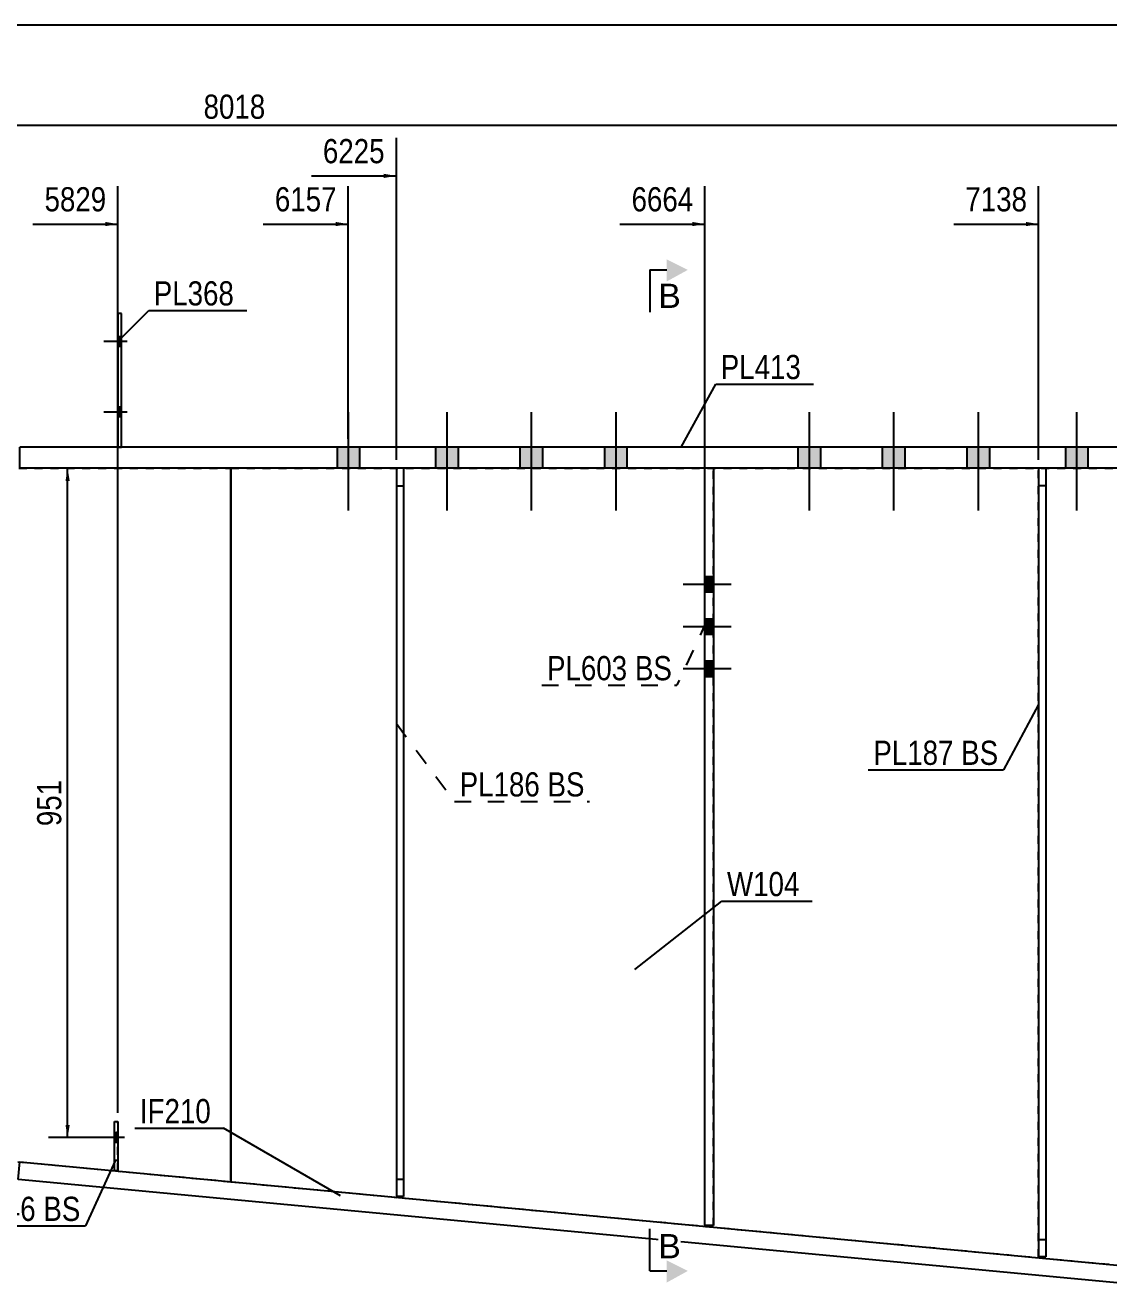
# Model space of a CAD drawing. Header units: millimetres. Extents: x -275 to 137, y -158 to 129.
# Drawn here: x -109.1 to 19.1, y -20.4 to 129.4 of the extents above; entities that cross this region are included whole.
import ezdxf

# ---------------------------------------------------------------- set-up
doc = ezdxf.new("R2010")
doc.units = ezdxf.units.MM
doc.linetypes.add('DXK_LINE_DOT1', pattern=[1.8814, 0.9407, -0.9407])
doc.linetypes.add('DXK_LINE_DOT2', pattern=[3.9198, 1.9599, -1.9599])
doc.styles.add('Arial', font='ARIAL.TTF', dxfattribs={"height": 0.2})
doc.styles.add('Arial Narrow', font='ARIALN.TTF', dxfattribs={"height": 0.2})

# ---------------------------------------------------------------- blocks, each defined once
blk = doc.blocks.new('Unknown-622979495-1210')
at = {"color": 5, "linetype": 'Continuous'}
blk.add_line((137.44, 129.41), (-272.56, 129.41), dxfattribs=at)
blk = doc.blocks.new('Part-622979495-1794 - 1515')
at = {"color": 2, "linetype": 'Continuous'}
for p, q in [((-109.99, -7.22), (-109.8, -5.15)), ((-109.8, -5.15), (80.43, -23.04)), ((80.23, -25.12), (-109.99, -7.22)), ((80.43, -23.04), (80.23, -25.12))]:
    blk.add_line(p, q, dxfattribs=at)
blk = doc.blocks.new('Part-622979495-1772 - 1515')
at = {"color": 7, "linetype": 'DXK_LINE_DOT1'}
for p, q in [((-249.58, 76.96), (-226.83, 76.96)), ((-249.58, 39.46), (-249.58, 76.96)), ((-226.73, 76.96), (-179.57, 76.96)), ((-179.47, 76.96), (-132.59, 76.96)), ((-132.49, 76.96), (-84.8, 76.96)), ((-249.33, 39.43), (-226.83, 37.32)), ((-226.73, 18.71), (-179.57, 14.27)), ((-179.47, 7.32), (-132.59, 2.91)), ((-132.49, -3.01), (-84.8, -7.5))]:
    blk.add_line(p, q, dxfattribs=at)
at = {"color": 2, "linetype": 'Continuous'}
for p, q in [((-84.8, -7.5), (-84.8, 76.96)), ((-249.33, 39.43), (-249.58, 39.46))]:
    blk.add_line(p, q, dxfattribs=at)
blk = doc.blocks.new('Part-622979495-1984 - 1515')
at = {"color": 7, "linetype": 'DXK_LINE_DOT1'}
for p, q in [((-98.59, -6.2), (-98.59, -0.36)), ((-98.59, -0.36), (-98.17, -0.36)), ((-98.17, -6.2), (-98.17, -0.36)), ((-98.59, -4.95), (-98.17, -4.95)), ((-98.17, -6.2), (-98.59, -6.2))]:
    blk.add_line(p, q, dxfattribs=at)
blk = doc.blocks.new('Bolt-622979495-1690 - 1515')
at = {"linetype": 'Continuous'}
for points in [[(-97.76, 91.37), (-97.76, 92.54), (-98.17, 92.54), (-98.17, 91.37)], [(-97.76, 91.37), (-97.76, 92.54), (-98.17, 92.54), (-98.17, 91.37)], [(-97.76, 83.04), (-97.76, 84.21), (-98.17, 84.21), (-98.17, 83.04)], [(-97.76, 83.04), (-97.76, 84.21), (-98.17, 84.21), (-98.17, 83.04)]]:
    blk.add_hatch(color=3, dxfattribs=at).paths.add_polyline_path(points)
at = {"color": 3, "linetype": 'Continuous'}
for p, q in [((-97.09, 91.96), (-99.84, 91.96)), ((-97.09, 91.96), (-99.84, 91.96)), ((-97.76, 92.54), (-98.17, 92.54)), ((-97.76, 92.54), (-98.17, 92.54)), ((-97.76, 91.37), (-98.17, 91.37)), ((-97.76, 91.37), (-98.17, 91.37)), ((-97.76, 84.21), (-98.17, 84.21)), ((-97.76, 84.21), (-98.17, 84.21)), ((-97.09, 83.62), (-99.84, 83.62)), ((-97.09, 83.62), (-99.84, 83.62)), ((-97.76, 83.04), (-98.17, 83.04)), ((-97.76, 83.04), (-98.17, 83.04))]:
    blk.add_line(p, q, dxfattribs=at)
blk = doc.blocks.new('Part-622979495-1735 - 1515')
at = {"color": 2, "linetype": 'Continuous'}
for p, q in [((80.43, 79.46), (-109.8, 79.46)), ((-109.8, 76.96), (-109.8, 79.46)), ((80.43, 76.96), (-109.8, 76.96))]:
    blk.add_line(p, q, dxfattribs=at)
at = {"color": 7, "linetype": 'DXK_LINE_DOT1'}
blk.add_line((80.43, 76.96), (80.43, 79.46), dxfattribs=at)
blk = doc.blocks.new('Part-622979495-1745 - 1515')
at = {"color": 2, "linetype": 'Continuous'}
for p, q in [((-97.76, 95.29), (-98.17, 95.29)), ((-98.17, 95.29), (-98.17, 79.46)), ((-97.76, 79.46), (-97.76, 95.29))]:
    blk.add_line(p, q, dxfattribs=at)
at = {"color": 7, "linetype": 'DXK_LINE_DOT1'}
blk.add_line((-98.17, 79.46), (-97.76, 79.46), dxfattribs=at)
blk = doc.blocks.new('Bolt-622979495-1817 - 1515')
at = {"linetype": 'Continuous'}
blk.add_hatch(color=3, dxfattribs=at).paths.add_polyline_path([(-98.17, -2.86), (-98.17, -1.7), (-98.59, -1.7), (-98.59, -2.86)])
at = {"color": 3, "linetype": 'Continuous'}
for p, q in [((-97.38, -2.28), (-100.13, -2.28)), ((-98.17, -1.7), (-98.59, -1.7)), ((-98.17, -2.86), (-98.59, -2.86))]:
    blk.add_line(p, q, dxfattribs=at)
blk = doc.blocks.new('Bolt-622979495-1821 - 1515')
at = {"linetype": 'Continuous'}
for points in [[(-69.57, 79.46), (-72.23, 79.46), (-72.23, 76.96), (-69.57, 76.96)], [(-69.57, 79.46), (-72.23, 79.46), (-72.23, 76.96), (-69.57, 76.96)], [(-69.57, 79.46), (-72.23, 79.46), (-72.23, 76.96), (-69.57, 76.96)], [(-69.57, 79.46), (-72.23, 79.46), (-72.23, 76.96), (-69.57, 76.96)], [(-57.9, 79.46), (-60.57, 79.46), (-60.57, 76.96), (-57.9, 76.96)], [(-57.9, 79.46), (-60.57, 79.46), (-60.57, 76.96), (-57.9, 76.96)], [(-57.9, 79.46), (-60.57, 79.46), (-60.57, 76.96), (-57.9, 76.96)], [(-57.9, 79.46), (-60.57, 79.46), (-60.57, 76.96), (-57.9, 76.96)], [(-47.9, 79.46), (-50.57, 79.46), (-50.57, 76.96), (-47.9, 76.96)], [(-47.9, 79.46), (-50.57, 79.46), (-50.57, 76.96), (-47.9, 76.96)], [(-47.9, 79.46), (-50.57, 79.46), (-50.57, 76.96), (-47.9, 76.96)], [(-47.9, 79.46), (-50.57, 79.46), (-50.57, 76.96), (-47.9, 76.96)], [(-37.9, 79.46), (-40.57, 79.46), (-40.57, 76.96), (-37.9, 76.96)], [(-37.9, 79.46), (-40.57, 79.46), (-40.57, 76.96), (-37.9, 76.96)], [(-37.9, 79.46), (-40.57, 79.46), (-40.57, 76.96), (-37.9, 76.96)], [(-37.9, 79.46), (-40.57, 79.46), (-40.57, 76.96), (-37.9, 76.96)], [(-15, 79.46), (-17.67, 79.46), (-17.67, 76.96), (-15, 76.96)], [(-15, 79.46), (-17.67, 79.46), (-17.67, 76.96), (-15, 76.96)], [(-15, 79.46), (-17.67, 79.46), (-17.67, 76.96), (-15, 76.96)], [(-15, 79.46), (-17.67, 79.46), (-17.67, 76.96), (-15, 76.96)], [(-5, 79.46), (-7.67, 79.46), (-7.67, 76.96), (-5, 76.96)], [(-5, 79.46), (-7.67, 79.46), (-7.67, 76.96), (-5, 76.96)], [(-5, 79.46), (-7.67, 79.46), (-7.67, 76.96), (-5, 76.96)], [(-5, 79.46), (-7.67, 79.46), (-7.67, 76.96), (-5, 76.96)], [(5, 79.46), (2.33, 79.46), (2.33, 76.96), (5, 76.96)], [(5, 79.46), (2.33, 79.46), (2.33, 76.96), (5, 76.96)], [(5, 79.46), (2.33, 79.46), (2.33, 76.96), (5, 76.96)], [(5, 79.46), (2.33, 79.46), (2.33, 76.96), (5, 76.96)], [(16.67, 79.46), (14, 79.46), (14, 76.96), (16.67, 76.96)], [(16.67, 79.46), (14, 79.46), (14, 76.96), (16.67, 76.96)], [(16.67, 79.46), (14, 79.46), (14, 76.96), (16.67, 76.96)], [(16.67, 79.46), (14, 79.46), (14, 76.96), (16.67, 76.96)]]:
    blk.add_hatch(color=3, dxfattribs=at).paths.add_polyline_path(points)
at = {"color": 3, "linetype": 'Continuous'}
for p, q in [((-70.9, 83.6), (-70.9, 71.96)), ((-70.9, 83.6), (-70.9, 71.96)), ((-70.9, 83.6), (-70.9, 71.96)), ((-70.9, 83.6), (-70.9, 71.96)), ((-59.23, 83.6), (-59.23, 71.96)), ((-59.23, 83.6), (-59.23, 71.96)), ((-59.23, 83.6), (-59.23, 71.96)), ((-59.23, 83.6), (-59.23, 71.96)), ((-49.23, 83.6), (-49.23, 71.96)), ((-49.23, 83.6), (-49.23, 71.96)), ((-49.23, 83.6), (-49.23, 71.96)), ((-49.23, 83.6), (-49.23, 71.96)), ((-39.23, 83.6), (-39.23, 71.96)), ((-39.23, 83.6), (-39.23, 71.96)), ((-39.23, 83.6), (-39.23, 71.96)), ((-39.23, 83.6), (-39.23, 71.96)), ((-16.33, 83.6), (-16.33, 71.96)), ((-16.33, 83.6), (-16.33, 71.96)), ((-16.33, 83.6), (-16.33, 71.96)), ((-16.33, 83.6), (-16.33, 71.96)), ((-6.33, 83.6), (-6.33, 71.96)), ((-6.33, 83.6), (-6.33, 71.96)), ((-6.33, 83.6), (-6.33, 71.96)), ((-6.33, 83.6), (-6.33, 71.96)), ((3.67, 83.6), (3.67, 71.96)), ((3.67, 83.6), (3.67, 71.96)), ((3.67, 83.6), (3.67, 71.96)), ((3.67, 83.6), (3.67, 71.96)), ((15.33, 83.6), (15.33, 71.96)), ((15.33, 83.6), (15.33, 71.96)), ((15.33, 83.6), (15.33, 71.96)), ((15.33, 83.6), (15.33, 71.96)), ((-72.23, 79.46), (-72.23, 76.96)), ((-72.23, 79.46), (-72.23, 76.96)), ((-72.23, 79.46), (-72.23, 76.96)), ((-72.23, 79.46), (-72.23, 76.96)), ((-69.57, 79.46), (-69.57, 76.96)), ((-69.57, 79.46), (-69.57, 76.96)), ((-69.57, 79.46), (-69.57, 76.96)), ((-69.57, 79.46), (-69.57, 76.96)), ((-60.57, 79.46), (-60.57, 76.96)), ((-60.57, 79.46), (-60.57, 76.96)), ((-60.57, 79.46), (-60.57, 76.96)), ((-60.57, 79.46), (-60.57, 76.96)), ((-57.9, 79.46), (-57.9, 76.96)), ((-57.9, 79.46), (-57.9, 76.96)), ((-57.9, 79.46), (-57.9, 76.96)), ((-57.9, 79.46), (-57.9, 76.96)), ((-50.57, 79.46), (-50.57, 76.96)), ((-50.57, 79.46), (-50.57, 76.96)), ((-50.57, 79.46), (-50.57, 76.96)), ((-50.57, 79.46), (-50.57, 76.96)), ((-47.9, 79.46), (-47.9, 76.96)), ((-47.9, 79.46), (-47.9, 76.96)), ((-47.9, 79.46), (-47.9, 76.96)), ((-47.9, 79.46), (-47.9, 76.96)), ((-40.57, 79.46), (-40.57, 76.96)), ((-40.57, 79.46), (-40.57, 76.96)), ((-40.57, 79.46), (-40.57, 76.96)), ((-40.57, 79.46), (-40.57, 76.96)), ((-37.9, 79.46), (-37.9, 76.96)), ((-37.9, 79.46), (-37.9, 76.96)), ((-37.9, 79.46), (-37.9, 76.96)), ((-37.9, 79.46), (-37.9, 76.96)), ((-17.67, 79.46), (-17.67, 76.96)), ((-17.67, 79.46), (-17.67, 76.96)), ((-17.67, 79.46), (-17.67, 76.96)), ((-17.67, 79.46), (-17.67, 76.96)), ((-15, 79.46), (-15, 76.96)), ((-15, 79.46), (-15, 76.96)), ((-15, 79.46), (-15, 76.96)), ((-15, 79.46), (-15, 76.96)), ((-7.67, 79.46), (-7.67, 76.96)), ((-7.67, 79.46), (-7.67, 76.96)), ((-7.67, 79.46), (-7.67, 76.96)), ((-7.67, 79.46), (-7.67, 76.96)), ((-5, 79.46), (-5, 76.96)), ((-5, 79.46), (-5, 76.96)), ((-5, 79.46), (-5, 76.96)), ((-5, 79.46), (-5, 76.96)), ((2.33, 79.46), (2.33, 76.96)), ((2.33, 79.46), (2.33, 76.96)), ((2.33, 79.46), (2.33, 76.96)), ((2.33, 79.46), (2.33, 76.96)), ((5, 79.46), (5, 76.96)), ((5, 79.46), (5, 76.96)), ((5, 79.46), (5, 76.96)), ((5, 79.46), (5, 76.96)), ((14, 79.46), (14, 76.96)), ((14, 79.46), (14, 76.96)), ((14, 79.46), (14, 76.96)), ((14, 79.46), (14, 76.96)), ((16.67, 79.46), (16.67, 76.96)), ((16.67, 79.46), (16.67, 76.96)), ((16.67, 79.46), (16.67, 76.96)), ((16.67, 79.46), (16.67, 76.96))]:
    blk.add_line(p, q, dxfattribs=at)
blk = doc.blocks.new('Part-622979495-1989 - 1515')
at = {"color": 2, "linetype": 'Continuous'}
for p, q in [((-98.59, -6.2), (-98.59, -0.36)), ((-98.59, -0.36), (-98.17, -0.36)), ((-98.17, -0.36), (-98.17, -6.2)), ((-98.17, -6.2), (-98.59, -6.2))]:
    blk.add_line(p, q, dxfattribs=at)
blk = doc.blocks.new('Bolt-622979495-1818 - 1515')
at = {"color": 3, "linetype": 'DXK_LINE_DOT2'}
for p, q in [((-98.17, -1.7), (-98.59, -1.7)), ((-97.51, -2.28), (-98.59, -2.28)), ((-98.17, -2.86), (-98.59, -2.86))]:
    blk.add_line(p, q, dxfattribs=at)
blk = doc.blocks.new('Bolt-622979495-1822 - 1515')
at = {"linetype": 'Continuous'}
for points in [[(-27.67, 62.29), (-27.67, 64.12), (-28.67, 64.12), (-28.67, 62.29)], [(-27.67, 57.29), (-27.67, 59.12), (-28.67, 59.12), (-28.67, 57.29)], [(-27.67, 52.29), (-27.67, 54.12), (-28.67, 54.12), (-28.67, 52.29)]]:
    blk.add_hatch(color=3, dxfattribs=at).paths.add_polyline_path(points)
at = {"color": 3, "linetype": 'Continuous'}
for p, q in [((-25.58, 63.21), (-31.25, 63.21)), ((-27.67, 64.12), (-28.67, 64.12)), ((-27.67, 62.29), (-28.67, 62.29)), ((-27.67, 59.12), (-28.67, 59.12)), ((-25.58, 58.21), (-31.25, 58.21)), ((-27.67, 57.29), (-28.67, 57.29)), ((-27.67, 54.12), (-28.67, 54.12)), ((-25.58, 53.21), (-31.25, 53.21)), ((-27.67, 52.29), (-28.67, 52.29))]:
    blk.add_line(p, q, dxfattribs=at)
blk = doc.blocks.new('Bolt-622979495-1957 - 1515')
at = {"color": 3, "linetype": 'DXK_LINE_DOT2'}
for p, q in [((-25.58, 63.21), (-31.25, 63.21)), ((-27.67, 64.12), (-28.67, 64.12)), ((-27.67, 62.29), (-28.67, 62.29)), ((-27.67, 59.12), (-28.67, 59.12)), ((-25.58, 58.21), (-31.25, 58.21)), ((-27.67, 57.29), (-28.67, 57.29)), ((-27.67, 54.12), (-28.67, 54.12)), ((-25.58, 53.21), (-31.25, 53.21)), ((-27.67, 52.29), (-28.67, 52.29))]:
    blk.add_line(p, q, dxfattribs=at)
blk = doc.blocks.new('Part-622979495-2033 - 1515')
at = {"color": 2, "linetype": 'Continuous'}
blk.add_line((-84.8, 76.96), (-84.8, -7.5), dxfattribs=at)
at = {"color": 7, "linetype": 'DXK_LINE_DOT1'}
for p, q in [((-84.8, 76.96), (80.43, 76.96)), ((80.43, 76.96), (80.43, 66.71)), ((80.43, 65.54), (80.43, 56.71)), ((80.43, 55.54), (80.43, 46.71)), ((80.43, 45.54), (80.43, 34.62)), ((80.43, 33.46), (80.43, 20.46)), ((80.43, 19.29), (80.43, 8.37)), ((80.43, 7.21), (80.43, -1.63)), ((80.43, -2.79), (80.43, -11.63)), ((-84.8, -7.5), (80.43, -23.04)), ((80.43, -12.79), (80.43, -23.04))]:
    blk.add_line(p, q, dxfattribs=at)
blk = doc.blocks.new('Part-622979495-2055 - 1515')
at = {"color": 7, "linetype": 'DXK_LINE_DOT1'}
for p, q in [((-28.67, -12.7), (-28.67, 76.96)), ((-27.67, -12.7), (-27.67, 76.96)), ((-27.67, -12.7), (-28.67, -12.7))]:
    blk.add_line(p, q, dxfattribs=at)
blk = doc.blocks.new('Part-622979495-2104 - 1515')
at = {"color": 2, "linetype": 'Continuous'}
for p, q in [((-65.21, 76.96), (-65.21, -9.26)), ((-64.38, 76.96), (-64.38, -9.26)), ((-64.38, -9.26), (-65.21, -9.26))]:
    blk.add_line(p, q, dxfattribs=at)
at = {"color": 7, "linetype": 'DXK_LINE_DOT1'}
for p, q in [((-65.21, 74.87), (-64.38, 74.87)), ((-65.21, -7.18), (-64.38, -7.18))]:
    blk.add_line(p, q, dxfattribs=at)
blk = doc.blocks.new('Part-622979495-2109 - 1515')
at = {"color": 7, "linetype": 'DXK_LINE_DOT1'}
for p, q in [((-65.21, 76.96), (-65.21, -9.26)), ((-64.38, 76.96), (-64.38, -9.26)), ((-65.21, -9.26), (-64.38, -9.26))]:
    blk.add_line(p, q, dxfattribs=at)
blk = doc.blocks.new('Part-622979495-2114 - 1515')
at = {"color": 7, "linetype": 'DXK_LINE_DOT1'}
for p, q in [((10.84, -16.41), (10.84, 76.96)), ((11.68, 76.96), (11.68, -16.41)), ((11.68, 74.87), (10.84, 74.87)), ((10.84, -14.33), (11.68, -14.33)), ((11.68, -16.41), (10.84, -16.41))]:
    blk.add_line(p, q, dxfattribs=at)
blk = doc.blocks.new('Part-622979495-2119 - 1515')
at = {"color": 2, "linetype": 'Continuous'}
for p, q in [((10.84, 76.96), (10.84, -16.41)), ((11.68, 76.96), (11.68, -16.41)), ((11.68, -16.41), (10.84, -16.41))]:
    blk.add_line(p, q, dxfattribs=at)
blk = doc.blocks.new('Part-622979495-2129 - 1515')
at = {"color": 2, "linetype": 'Continuous'}
for p, q in [((-28.67, -12.7), (-28.67, 76.96)), ((-27.67, 76.96), (-27.67, -12.7)), ((-27.67, -12.7), (-28.67, -12.7))]:
    blk.add_line(p, q, dxfattribs=at)
blk = doc.blocks.new('StraightDimension-622979495-2151 - 1515')
at = {"linetype": 'Continuous'}
for points in [[(-104.38, 75.46), (-104.13, 76.96), (-103.88, 75.46)], [(-103.88, -0.78), (-104.13, -2.28), (-104.38, -0.78)]]:
    blk.add_hatch(color=7, dxfattribs=at).paths.add_polyline_path(points)
at = {"color": 7, "linetype": 'Continuous'}
for p, q in [((-94.97, 76.96), (-106.38, 76.96)), ((-104.13, -2.28), (-104.13, 76.96)), ((-99.17, -2.28), (-106.38, -2.28))]:
    blk.add_line(p, q, dxfattribs=at)
at = {"color": 0}
blk.add_wipeout([(-104.28, 40.68), (-108.48, 40.68), (-108.48, 34), (-104.28, 34)], dxfattribs=at)
at = {"color": 3, "style": 'Arial Narrow'}
blk.add_text('951', height=2.863, rotation=90.0002, dxfattribs=at).set_placement((-104.88, 34.6))
blk = doc.blocks.new('StraightDimension-622979495-2569 - 1515')
at = {"color": 7, "linetype": 'Continuous'}
blk.add_line((-251.25, 117.59), (82.51, 117.59), dxfattribs=at)
at = {"color": 0}
blk.add_wipeout([(-80.11, 117.74), (-80.11, 121.94), (-88.63, 121.94), (-88.63, 117.74)], dxfattribs=at)
at = {"color": 3, "style": 'Arial Narrow'}
blk.add_text('8018', height=2.863, dxfattribs=at).set_placement((-88.03, 118.34))
blk = doc.blocks.new('StraightDimension-622979495-13191 - 1515')
at = {"linetype": 'Continuous'}
blk.add_hatch(color=7, dxfattribs=at).paths.add_polyline_path([(9.34, 106.13), (10.84, 105.88), (9.34, 105.63)])
at = {"color": 7, "linetype": 'Continuous'}
for p, q in [((10.84, 77.96), (10.84, 110.38)), ((0.78, 105.88), (10.84, 105.88))]:
    blk.add_line(p, q, dxfattribs=at)
at = {"color": 0}
blk.add_wipeout([(10.07, 106.78), (10.07, 110.98), (1.56, 110.98), (1.56, 106.78)], dxfattribs=at)
at = {"color": 3, "style": 'Arial Narrow'}
blk.add_text('7138', height=2.863, dxfattribs=at).set_placement((2.16, 107.38))
blk = doc.blocks.new('StraightDimension-622979495-13192 - 1515')
at = {"linetype": 'Continuous'}
blk.add_hatch(color=7, dxfattribs=at).paths.add_polyline_path([(-30.17, 106.13), (-28.67, 105.88), (-30.17, 105.63)])
at = {"color": 7, "linetype": 'Continuous'}
for p, q in [((-28.67, 71.8), (-28.67, 110.38)), ((-38.73, 105.88), (-28.67, 105.88))]:
    blk.add_line(p, q, dxfattribs=at)
at = {"color": 0}
blk.add_wipeout([(-29.44, 106.78), (-29.44, 110.98), (-37.96, 110.98), (-37.96, 106.78)], dxfattribs=at)
at = {"color": 3, "style": 'Arial Narrow'}
blk.add_text('6664', height=2.863, dxfattribs=at).set_placement((-37.36, 107.38))
blk = doc.blocks.new('StraightDimension-622979495-13193 - 1515')
at = {"linetype": 'Continuous'}
blk.add_hatch(color=7, dxfattribs=at).paths.add_polyline_path([(-66.71, 111.83), (-65.21, 111.58), (-66.71, 111.33)])
at = {"color": 7, "linetype": 'Continuous'}
for p, q in [((-65.21, 77.96), (-65.21, 116.08)), ((-75.27, 111.58), (-65.21, 111.58))]:
    blk.add_line(p, q, dxfattribs=at)
at = {"color": 0}
blk.add_wipeout([(-65.99, 112.48), (-65.99, 116.68), (-74.5, 116.68), (-74.5, 112.48)], dxfattribs=at)
at = {"color": 3, "style": 'Arial Narrow'}
blk.add_text('6225', height=2.863, dxfattribs=at).set_placement((-73.9, 113.08))
blk = doc.blocks.new('StraightDimension-622979495-13194 - 1515')
at = {"linetype": 'Continuous'}
blk.add_hatch(color=7, dxfattribs=at).paths.add_polyline_path([(-72.4, 106.13), (-70.9, 105.88), (-72.4, 105.63)])
at = {"color": 7, "linetype": 'Continuous'}
for p, q in [((-70.9, 80.46), (-70.9, 110.38)), ((-80.96, 105.88), (-70.9, 105.88))]:
    blk.add_line(p, q, dxfattribs=at)
at = {"color": 0}
blk.add_wipeout([(-71.68, 106.78), (-71.68, 110.98), (-80.19, 110.98), (-80.19, 106.78)], dxfattribs=at)
at = {"color": 3, "style": 'Arial Narrow'}
blk.add_text('6157', height=2.863, dxfattribs=at).set_placement((-79.59, 107.38))
blk = doc.blocks.new('StraightDimension-622979495-13195 - 1515')
at = {"linetype": 'Continuous'}
blk.add_hatch(color=7, dxfattribs=at).paths.add_polyline_path([(-99.67, 106.13), (-98.17, 105.88), (-99.67, 105.63)])
at = {"color": 7, "linetype": 'Continuous'}
for p, q in [((-98.17, 0.64), (-98.17, 110.38)), ((-108.24, 105.88), (-98.17, 105.88))]:
    blk.add_line(p, q, dxfattribs=at)
at = {"color": 0}
blk.add_wipeout([(-98.95, 106.78), (-98.95, 110.98), (-107.46, 110.98), (-107.46, 106.78)], dxfattribs=at)
at = {"color": 3, "style": 'Arial Narrow'}
blk.add_text('5829', height=2.863, dxfattribs=at).set_placement((-106.86, 107.38))
blk = doc.blocks.new('Mark-622979495-1731 - 1515')
at = {"color": 0}
blk.add_wipeout([(-17.3, 87.52), (-17.3, 90.52), (-26.8, 90.52), (-26.8, 87.52)], dxfattribs=at)
blk.add_wipeout([(-17.3, 87.52), (-17.3, 90.52), (-26.8, 90.52), (-26.8, 87.52)], dxfattribs=at)
at = {"color": 7, "linetype": 'Continuous'}
for p, q in [((-31.5, 79.46), (-27.4, 86.92)), ((-27.4, 86.92), (-15.8, 86.92))]:
    blk.add_line(p, q, dxfattribs=at)
at = {"color": 3, "style": 'Arial Narrow'}
blk.add_text('PL413', height=2.863, dxfattribs=at).set_placement((-26.8, 87.52))
blk = doc.blocks.new('Mark-622979495-1741 - 1515')
at = {"color": 0}
blk.add_wipeout([(-84.43, 96.24), (-84.43, 99.24), (-93.93, 99.24), (-93.93, 96.24)], dxfattribs=at)
blk.add_wipeout([(-84.43, 96.24), (-84.43, 99.24), (-93.93, 99.24), (-93.93, 96.24)], dxfattribs=at)
at = {"color": 7, "linetype": 'Continuous'}
for p, q in [((-98.07, 92.1), (-94.53, 95.64)), ((-94.53, 95.64), (-82.93, 95.64))]:
    blk.add_line(p, q, dxfattribs=at)
at = {"color": 3, "style": 'Arial Narrow'}
blk.add_text('PL368', height=2.863, dxfattribs=at).set_placement((-93.93, 96.24))
blk = doc.blocks.new('Mark-622979495-1790 - 1515')
at = {"color": 7, "linetype": 'Continuous'}
blk.add_line((-71.81, -9.17), (-85.67, -1.17), dxfattribs=at)
at = {"color": 0}
blk.add_wipeout([(-87.17, -0.57), (-87.17, 2.43), (-95.57, 2.43), (-95.57, -0.57)], dxfattribs=at)
blk.add_wipeout([(-87.17, -0.57), (-87.17, 2.43), (-95.57, 2.43), (-95.57, -0.57)], dxfattribs=at)
at = {"color": 7, "linetype": 'Continuous'}
blk.add_line((-96.17, -1.17), (-85.67, -1.17), dxfattribs=at)
at = {"color": 3, "style": 'Arial Narrow'}
blk.add_text('IF210', height=2.863, dxfattribs=at).set_placement((-95.57, -0.57))
blk = doc.blocks.new('Mark-622979495-2029 - 1515')
at = {"color": 0}
blk.add_wipeout([(-17.47, 26.31), (-17.47, 29.31), (-26.06, 29.31), (-26.06, 26.31)], dxfattribs=at)
blk.add_wipeout([(-17.47, 26.31), (-17.47, 29.31), (-26.06, 29.31), (-26.06, 26.31)], dxfattribs=at)
at = {"color": 7, "linetype": 'Continuous'}
for p, q in [((-36.97, 17.63), (-26.66, 25.71)), ((-26.66, 25.71), (-15.97, 25.71))]:
    blk.add_line(p, q, dxfattribs=at)
at = {"color": 3, "style": 'Arial Narrow'}
blk.add_text('W104', height=2.863, dxfattribs=at).set_placement((-26.06, 26.31))
blk = doc.blocks.new('SectionMark-622979495-2694 - 1515')
at = {"color": 7, "linetype": 'Continuous'}
for p, q in [((-35.2, 100.45), (-35.2, 95.45)), ((-35.2, 100.45), (-33.2, 100.45)), ((-35.2, -18.06), (-35.2, -13.06)), ((-35.2, -18.06), (-33.2, -18.06))]:
    blk.add_line(p, q, dxfattribs=at)
at = {"color": 0, "linetype": 'Continuous'}
for points in [[(-31.53, 95.95), (-31.53, 98.95), (-34.2, 98.95), (-34.2, 95.95)], [(-31.53, -16.56), (-31.53, -13.56), (-34.2, -13.56), (-34.2, -16.56)]]:
    blk.add_wipeout(points, dxfattribs=at)
at = {"linetype": 'Continuous'}
for points in [[(-33.2, 101.7), (-30.7, 100.45), (-33.2, 99.08)], [(-33.2, -16.81), (-30.7, -18.06), (-33.2, -19.44)]]:
    blk.add_hatch(color=7, dxfattribs=at).paths.add_polyline_path(points)
at = {"color": 136, "linetype": 'Continuous', "style": 'Arial'}
for p in [(-34.2, 95.95), (-34.2, -16.56)]:
    blk.add_text('B', height=2.87, dxfattribs=at).set_placement(p)
blk = doc.blocks.new('MarkSet-622979495-2715 - 1515')
at = {"color": 0}
for points in [[(-107.9, -12.14), (-107.9, -9.14), (-117.4, -9.14), (-117.4, -12.14)], [(-102.62, -12.14), (-102.62, -9.14), (-107, -9.14), (-107, -12.14)]]:
    blk.add_wipeout(points, dxfattribs=at)
for points in [[(-107.9, -12.14), (-107.9, -9.14), (-117.4, -9.14), (-117.4, -12.14)], [(-102.62, -12.14), (-102.62, -9.14), (-107, -9.14), (-107, -12.14)]]:
    blk.add_wipeout(points, dxfattribs=at)
at = {"color": 7, "linetype": 'Continuous'}
for p in [(-98.48, -5.01), (-118, -12.74)]:
    blk.add_line(p, (-102.02, -12.74), dxfattribs=at)
at = {"color": 3, "style": 'Arial Narrow'}
for s, p in [('PL346', (-117.4, -12.14)), ('BS', (-107, -12.14))]:
    blk.add_text(s, height=2.863, dxfattribs=at).set_placement(p)
blk = doc.blocks.new('MarkSet-622979495-6524 - 1515')
at = {"color": 0}
for points in [[(-37.86, 51.87), (-37.86, 54.87), (-47.37, 54.87), (-47.37, 51.87)], [(-32.58, 51.87), (-32.58, 54.87), (-36.96, 54.87), (-36.96, 51.87)]]:
    blk.add_wipeout(points, dxfattribs=at)
for points in [[(-37.86, 51.87), (-37.86, 54.87), (-47.37, 54.87), (-47.37, 51.87)], [(-32.58, 51.87), (-32.58, 54.87), (-36.96, 54.87), (-36.96, 51.87)]]:
    blk.add_wipeout(points, dxfattribs=at)
at = {"color": 7, "linetype": 'DXK_LINE_DOT2'}
for p in [(-28.44, 59), (-47.97, 51.27)]:
    blk.add_line(p, (-31.98, 51.27), dxfattribs=at)
at = {"color": 3, "style": 'Arial Narrow'}
for s, p in [('PL603', (-47.37, 51.87)), ('BS', (-36.96, 51.87))]:
    blk.add_text(s, height=2.863, dxfattribs=at).set_placement(p)
blk = doc.blocks.new('MarkSet-622979495-6799 - 1515')
at = {"color": 0}
for points in [[(0.77, 41.85), (0.77, 44.85), (-8.73, 44.85), (-8.73, 41.85)], [(6.06, 41.85), (6.06, 44.85), (1.67, 44.85), (1.67, 41.85)]]:
    blk.add_wipeout(points, dxfattribs=at)
for points in [[(0.77, 41.85), (0.77, 44.85), (-8.73, 44.85), (-8.73, 41.85)], [(6.06, 41.85), (6.06, 44.85), (1.67, 44.85), (1.67, 41.85)]]:
    blk.add_wipeout(points, dxfattribs=at)
at = {"color": 7, "linetype": 'Continuous'}
for p in [(10.84, 48.99), (-9.33, 41.25)]:
    blk.add_line(p, (6.66, 41.25), dxfattribs=at)
at = {"color": 3, "style": 'Arial Narrow'}
for s, p in [('PL187', (-8.73, 41.85)), ('BS', (1.67, 41.85))]:
    blk.add_text(s, height=2.863, dxfattribs=at).set_placement(p)
blk = doc.blocks.new('MarkSet-622979495-6822 - 1515')
at = {"color": 0}
for points in [[(-48.21, 38.11), (-48.21, 41.11), (-57.71, 41.11), (-57.71, 38.11)], [(-42.93, 38.11), (-42.93, 41.11), (-47.31, 41.11), (-47.31, 38.11)]]:
    blk.add_wipeout(points, dxfattribs=at)
for points in [[(-48.21, 38.11), (-48.21, 41.11), (-57.71, 41.11), (-57.71, 38.11)], [(-42.93, 38.11), (-42.93, 41.11), (-47.31, 41.11), (-47.31, 38.11)]]:
    blk.add_wipeout(points, dxfattribs=at)
at = {"color": 7, "linetype": 'DXK_LINE_DOT2'}
for p, q in [((-65.21, 46.74), (-58.31, 37.51)), ((-58.31, 37.51), (-42.33, 37.51))]:
    blk.add_line(p, q, dxfattribs=at)
at = {"color": 3, "style": 'Arial Narrow'}
for s, p in [('PL186', (-57.71, 38.11)), ('BS', (-47.31, 38.11))]:
    blk.add_text(s, height=2.863, dxfattribs=at).set_placement(p)

msp = doc.modelspace()

# ---------------------------------------------------------------- block references
for name in ['Unknown-622979495-1210', 'Part-622979495-1745 - 1515', 'Bolt-622979495-1690 - 1515', 'Bolt-622979495-1821 - 1515', 'Part-622979495-1735 - 1515', 'Part-622979495-1772 - 1515', 'Part-622979495-2033 - 1515', 'Part-622979495-2104 - 1515', 'Part-622979495-2109 - 1515', 'Part-622979495-2055 - 1515', 'Part-622979495-2129 - 1515', 'Part-622979495-2114 - 1515', 'Part-622979495-2119 - 1515', 'Bolt-622979495-1822 - 1515', 'Bolt-622979495-1957 - 1515', 'Part-622979495-1984 - 1515', 'Part-622979495-1989 - 1515', 'Bolt-622979495-1817 - 1515', 'Bolt-622979495-1818 - 1515', 'Part-622979495-1794 - 1515']:
    msp.add_blockref(name, (0, 0))

# ---------------------------------------------------------------- next in the draw order: block references
for name in ['StraightDimension-622979495-2569 - 1515', 'StraightDimension-622979495-2151 - 1515', 'MarkSet-622979495-6799 - 1515', 'MarkSet-622979495-6822 - 1515', 'Mark-622979495-2029 - 1515', 'MarkSet-622979495-2715 - 1515']:
    msp.add_blockref(name, (0, 0))

# ---------------------------------------------------------------- next in the draw order: block references
for name in ['StraightDimension-622979495-13193 - 1515', 'StraightDimension-622979495-13195 - 1515', 'StraightDimension-622979495-13192 - 1515', 'StraightDimension-622979495-13191 - 1515', 'Mark-622979495-1790 - 1515']:
    msp.add_blockref(name, (0, 0))

# ---------------------------------------------------------------- next in the draw order: block references
for name in ['StraightDimension-622979495-13194 - 1515', 'Mark-622979495-1741 - 1515', 'Mark-622979495-1731 - 1515']:
    msp.add_blockref(name, (0, 0))

# ---------------------------------------------------------------- next in the draw order: block references
msp.add_blockref('SectionMark-622979495-2694 - 1515', (0, 0))

# ---------------------------------------------------------------- next in the draw order: block references
msp.add_blockref('MarkSet-622979495-6524 - 1515', (0, 0))

doc.saveas('drawing.dxf')
